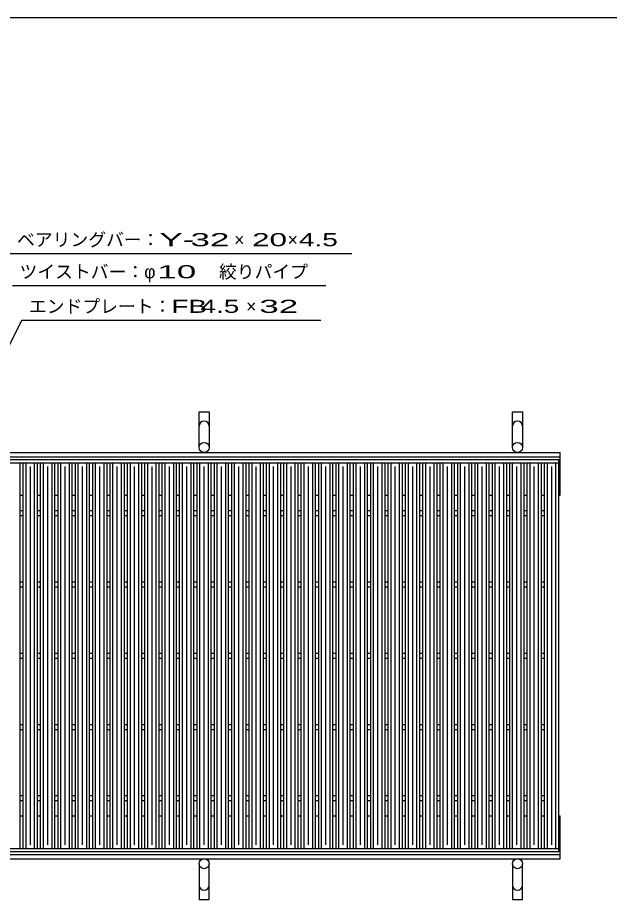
# Model space of a CAD drawing. Units: millimetres, scale not verified. Extents: x -1820 to 1731, y -1282 to 1054.
# Drawn here: x -1183 to -352, y -184 to 1054 of the extents above; entities that cross this region are included whole.
import ezdxf
from ezdxf.enums import TextEntityAlignment as Align

# ---------------------------------------------------------------- set-up
doc = ezdxf.new("R2010")
doc.units = ezdxf.units.MM
doc.header["$LTSCALE"] = 10
for name, color, linetype, lineweight in [('0_2', 150, 'Continuous', 25), ('16', 3, 'Continuous', 25), ('19', 6, 'Continuous', 25), ('22', 2, 'Continuous', 25)]:
    doc.layers.add(name, color=color, linetype=linetype, lineweight=lineweight)
doc.styles.add('ベクトル', font='')
doc.styles.get('ベクトル').set_extended_font_data('ベクトル')

msp = doc.modelspace()

# ---------------------------------------------------------------- linework, layer by layer
at = {"layer": '0_2'}
msp.add_line((-1729, 1053.5), (1731, 1053.5), dxfattribs=at)
at = {"layer": '16'}
for p, q in [((-1419, 433.5), (-423, 433.5)), ((-423, 429), (-423, 433.5)), ((-1419, 429), (-423, 429)), ((-1199.4, 429), (-1179.4, 429)), ((-1179.4, -112), (-1179.4, 429)), ((-1175, -112), (-1175, 429)), ((-1175, 429), (-1155, 429)), ((-1171, -112), (-1171, 429)), ((-1165, -107), (-1165, 424)), ((-1159, -112), (-1159, 429)), ((-1155, -112), (-1155, 429)), ((-1150.6, -112), (-1150.6, 429)), ((-1150.6, 429), (-1130.6, 429)), ((-1146.6, -112), (-1146.6, 429)), ((-1140.6, -107), (-1140.6, 424)), ((-1134.6, -112), (-1134.6, 429)), ((-1130.6, -112), (-1130.6, 429)), ((-1126.2, -112), (-1126.2, 429)), ((-1126.2, 429), (-1106.2, 429)), ((-1122.2, -112), (-1122.2, 429)), ((-1116.2, -107), (-1116.2, 424)), ((-1110.2, -112), (-1110.2, 429)), ((-1106.2, -112), (-1106.2, 429)), ((-1101.8, -112), (-1101.8, 429)), ((-1101.8, 429), (-1081.8, 429)), ((-1097.8, -112), (-1097.8, 429)), ((-1091.8, -107), (-1091.8, 424)), ((-1085.8, -112), (-1085.8, 429)), ((-1081.8, -112), (-1081.8, 429)), ((-1077.4, -112), (-1077.4, 429)), ((-1077.4, 429), (-1057.4, 429)), ((-1073.4, -112), (-1073.4, 429)), ((-1067.4, -107), (-1067.4, 424)), ((-1061.4, -112), (-1061.4, 429)), ((-1057.4, -112), (-1057.4, 429)), ((-1053, -112), (-1053, 429)), ((-1053, 429), (-1033, 429)), ((-1049, -112), (-1049, 429)), ((-1043, -107), (-1043, 424)), ((-1037, -112), (-1037, 429)), ((-1033, -112), (-1033, 429)), ((-1028.6, -112), (-1028.6, 429)), ((-1028.6, 429), (-1008.6, 429)), ((-1024.6, -112), (-1024.6, 429)), ((-1018.6, -107), (-1018.6, 424)), ((-1012.6, -112), (-1012.6, 429)), ((-1008.6, -112), (-1008.6, 429)), ((-1004.2, -112), (-1004.2, 429)), ((-1004.2, 429), (-984.2, 429)), ((-1000.2, -112), (-1000.2, 429)), ((-994.2, -107), (-994.2, 424)), ((-988.2, -112), (-988.2, 429)), ((-984.2, -112), (-984.2, 429)), ((-979.8, -112), (-979.8, 429)), ((-979.8, 429), (-959.8, 429)), ((-975.8, -112), (-975.8, 429)), ((-969.8, -107), (-969.8, 424)), ((-963.8, -112), (-963.8, 429)), ((-959.8, -112), (-959.8, 429)), ((-955.4, -112), (-955.4, 429)), ((-955.4, 429), (-935.4, 429)), ((-951.4, -112), (-951.4, 429)), ((-945.4, -107), (-945.4, 424)), ((-939.4, -112), (-939.4, 429)), ((-935.4, -112), (-935.4, 429)), ((-931, -112), (-931, 429)), ((-931, 429), (-911, 429)), ((-927, -112), (-927, 429)), ((-921, -107), (-921, 424)), ((-915, -112), (-915, 429)), ((-911, -112), (-911, 429)), ((-906.6, -112), (-906.6, 429)), ((-906.6, 429), (-886.6, 429)), ((-902.6, -112), (-902.6, 429)), ((-896.6, -107), (-896.6, 424)), ((-890.6, -112), (-890.6, 429)), ((-886.6, -112), (-886.6, 429)), ((-882.2, -112), (-882.2, 429)), ((-882.2, 429), (-862.2, 429)), ((-878.2, -112), (-878.2, 429)), ((-872.2, -107), (-872.2, 424)), ((-866.2, -112), (-866.2, 429)), ((-862.2, -112), (-862.2, 429)), ((-857.8, -112), (-857.8, 429)), ((-857.8, 429), (-837.8, 429)), ((-853.8, -112), (-853.8, 429)), ((-847.8, -107), (-847.8, 424)), ((-841.8, -112), (-841.8, 429)), ((-837.8, -112), (-837.8, 429)), ((-833.4, -112), (-833.4, 429)), ((-833.4, 429), (-813.4, 429)), ((-829.4, -112), (-829.4, 429)), ((-823.4, -107), (-823.4, 424)), ((-817.4, -112), (-817.4, 429)), ((-813.4, -112), (-813.4, 429)), ((-809, -112), (-809, 429)), ((-809, 429), (-789, 429)), ((-805, -112), (-805, 429)), ((-799, -107), (-799, 424)), ((-793, -112), (-793, 429)), ((-789, -112), (-789, 429)), ((-784.6, -112), (-784.6, 429)), ((-784.6, 429), (-764.6, 429)), ((-780.6, -112), (-780.6, 429)), ((-774.6, -107), (-774.6, 424)), ((-768.6, -112), (-768.6, 429)), ((-764.6, -112), (-764.6, 429)), ((-760.2, -112), (-760.2, 429)), ((-760.2, 429), (-740.2, 429)), ((-756.2, -112), (-756.2, 429)), ((-750.2, -107), (-750.2, 424)), ((-744.2, -112), (-744.2, 429)), ((-740.2, -112), (-740.2, 429)), ((-735.8, -112), (-735.8, 429)), ((-735.8, 429), (-715.8, 429)), ((-731.8, -112), (-731.8, 429)), ((-725.8, -107), (-725.8, 424)), ((-719.8, -112), (-719.8, 429)), ((-715.8, -112), (-715.8, 429)), ((-711.4, -112), (-711.4, 429)), ((-711.4, 429), (-691.4, 429)), ((-707.4, -112), (-707.4, 429)), ((-701.4, -107), (-701.4, 424)), ((-695.4, -112), (-695.4, 429)), ((-691.4, -112), (-691.4, 429)), ((-687, -112), (-687, 429)), ((-687, 429), (-667, 429)), ((-683, -112), (-683, 429)), ((-677, -107), (-677, 424)), ((-671, -112), (-671, 429)), ((-667, -112), (-667, 429)), ((-662.6, -112), (-662.6, 429)), ((-662.6, 429), (-642.6, 429)), ((-658.6, -112), (-658.6, 429)), ((-652.6, -107), (-652.6, 424)), ((-646.6, -112), (-646.6, 429)), ((-642.6, -112), (-642.6, 429)), ((-638.2, -112), (-638.2, 429)), ((-638.2, 429), (-618.2, 429)), ((-634.2, -112), (-634.2, 429)), ((-628.2, -107), (-628.2, 424)), ((-622.2, -112), (-622.2, 429)), ((-618.2, -112), (-618.2, 429)), ((-613.8, -112), (-613.8, 429)), ((-613.8, 429), (-593.8, 429)), ((-609.8, -112), (-609.8, 429)), ((-603.8, -107), (-603.8, 424)), ((-597.8, -112), (-597.8, 429)), ((-593.8, -112), (-593.8, 429)), ((-589.4, -112), (-589.4, 429)), ((-589.4, 429), (-569.4, 429)), ((-585.4, -112), (-585.4, 429)), ((-579.4, -107), (-579.4, 424)), ((-573.4, -112), (-573.4, 429)), ((-569.4, -112), (-569.4, 429)), ((-565, -112), (-565, 429)), ((-565, 429), (-545, 429)), ((-561, -112), (-561, 429)), ((-555, -107), (-555, 424)), ((-549, -112), (-549, 429)), ((-545, -112), (-545, 429)), ((-540.6, -112), (-540.6, 429)), ((-540.6, 429), (-520.6, 429)), ((-536.6, -112), (-536.6, 429)), ((-530.6, -107), (-530.6, 424)), ((-524.6, -112), (-524.6, 429)), ((-520.6, -112), (-520.6, 429)), ((-516.2, -112), (-516.2, 429)), ((-516.2, 429), (-496.2, 429)), ((-512.2, -112), (-512.2, 429)), ((-506.2, -107), (-506.2, 424)), ((-500.2, -112), (-500.2, 429)), ((-496.2, -112), (-496.2, 429)), ((-491.8, -112), (-491.8, 429)), ((-491.8, 429), (-471.8, 429)), ((-487.8, -112), (-487.8, 429)), ((-481.8, -107), (-481.8, 424)), ((-475.8, -112), (-475.8, 429)), ((-471.8, -112), (-471.8, 429)), ((-467.4, -112), (-467.4, 429)), ((-467.4, 429), (-447.4, 429)), ((-463.4, -112), (-463.4, 429)), ((-457.4, -107), (-457.4, 424)), ((-451.4, -112), (-451.4, 429)), ((-447.4, -112), (-447.4, 429)), ((-443, -112), (-443, 429)), ((-443, 429), (-423, 429)), ((-439, -112), (-439, 429)), ((-433, -107), (-433, 424)), ((-427, -112), (-427, 429)), ((-423, -112), (-423, 429)), ((-1179.4, 362), (-1175, 362)), ((-1155, 362), (-1150.6, 362)), ((-1130.6, 362), (-1126.2, 362)), ((-1106.2, 362), (-1101.8, 362)), ((-1081.8, 362), (-1077.4, 362)), ((-1057.4, 362), (-1053, 362)), ((-1033, 362), (-1028.6, 362)), ((-1008.6, 362), (-1004.2, 362)), ((-984.2, 362), (-979.8, 362)), ((-959.8, 362), (-955.4, 362)), ((-935.4, 362), (-931, 362)), ((-911, 362), (-906.6, 362)), ((-886.6, 362), (-882.2, 362)), ((-862.2, 362), (-857.8, 362)), ((-837.8, 362), (-833.4, 362)), ((-813.4, 362), (-809, 362)), ((-789, 362), (-784.6, 362)), ((-764.6, 362), (-760.2, 362)), ((-740.2, 362), (-735.8, 362)), ((-715.8, 362), (-711.4, 362)), ((-691.4, 362), (-687, 362)), ((-667, 362), (-662.6, 362)), ((-642.6, 362), (-638.2, 362)), ((-618.2, 362), (-613.8, 362)), ((-593.8, 362), (-589.4, 362)), ((-569.4, 362), (-565, 362)), ((-545, 362), (-540.6, 362)), ((-520.6, 362), (-516.2, 362)), ((-496.2, 362), (-491.8, 362)), ((-471.8, 362), (-467.4, 362)), ((-447.4, 362), (-443, 362)), ((-1179.4, 355), (-1175, 355)), ((-1155, 355), (-1150.6, 355)), ((-1130.6, 355), (-1126.2, 355)), ((-1106.2, 355), (-1101.8, 355)), ((-1081.8, 355), (-1077.4, 355)), ((-1057.4, 355), (-1053, 355)), ((-1033, 355), (-1028.6, 355)), ((-1008.6, 355), (-1004.2, 355)), ((-984.2, 355), (-979.8, 355)), ((-959.8, 355), (-955.4, 355)), ((-935.4, 355), (-931, 355)), ((-911, 355), (-906.6, 355)), ((-886.6, 355), (-882.2, 355)), ((-862.2, 355), (-857.8, 355)), ((-837.8, 355), (-833.4, 355)), ((-813.4, 355), (-809, 355)), ((-789, 355), (-784.6, 355)), ((-764.6, 355), (-760.2, 355)), ((-740.2, 355), (-735.8, 355)), ((-715.8, 355), (-711.4, 355)), ((-691.4, 355), (-687, 355)), ((-667, 355), (-662.6, 355)), ((-642.6, 355), (-638.2, 355)), ((-618.2, 355), (-613.8, 355)), ((-593.8, 355), (-589.4, 355)), ((-569.4, 355), (-565, 355)), ((-545, 355), (-540.6, 355)), ((-520.6, 355), (-516.2, 355)), ((-496.2, 355), (-491.8, 355)), ((-471.8, 355), (-467.4, 355)), ((-447.4, 355), (-443, 355)), ((-1179.4, 262), (-1175, 262)), ((-1155, 262), (-1150.6, 262)), ((-1130.6, 262), (-1126.2, 262)), ((-1106.2, 262), (-1101.8, 262)), ((-1081.8, 262), (-1077.4, 262)), ((-1057.4, 262), (-1053, 262)), ((-1033, 262), (-1028.6, 262)), ((-1008.6, 262), (-1004.2, 262)), ((-984.2, 262), (-979.8, 262)), ((-959.8, 262), (-955.4, 262)), ((-935.4, 262), (-931, 262)), ((-911, 262), (-906.6, 262)), ((-886.6, 262), (-882.2, 262)), ((-862.2, 262), (-857.8, 262)), ((-837.8, 262), (-833.4, 262)), ((-813.4, 262), (-809, 262)), ((-789, 262), (-784.6, 262)), ((-764.6, 262), (-760.2, 262)), ((-740.2, 262), (-735.8, 262)), ((-715.8, 262), (-711.4, 262)), ((-691.4, 262), (-687, 262)), ((-667, 262), (-662.6, 262)), ((-642.6, 262), (-638.2, 262)), ((-618.2, 262), (-613.8, 262)), ((-593.8, 262), (-589.4, 262)), ((-569.4, 262), (-565, 262)), ((-545, 262), (-540.6, 262)), ((-520.6, 262), (-516.2, 262)), ((-496.2, 262), (-491.8, 262)), ((-471.8, 262), (-467.4, 262)), ((-447.4, 262), (-443, 262)), ((-1179.4, 255), (-1175, 255)), ((-1155, 255), (-1150.6, 255)), ((-1130.6, 255), (-1126.2, 255)), ((-1106.2, 255), (-1101.8, 255)), ((-1081.8, 255), (-1077.4, 255)), ((-1057.4, 255), (-1053, 255)), ((-1033, 255), (-1028.6, 255)), ((-1008.6, 255), (-1004.2, 255)), ((-984.2, 255), (-979.8, 255)), ((-959.8, 255), (-955.4, 255)), ((-935.4, 255), (-931, 255)), ((-911, 255), (-906.6, 255)), ((-886.6, 255), (-882.2, 255)), ((-862.2, 255), (-857.8, 255)), ((-837.8, 255), (-833.4, 255)), ((-813.4, 255), (-809, 255)), ((-789, 255), (-784.6, 255)), ((-764.6, 255), (-760.2, 255)), ((-740.2, 255), (-735.8, 255)), ((-715.8, 255), (-711.4, 255)), ((-691.4, 255), (-687, 255)), ((-667, 255), (-662.6, 255)), ((-642.6, 255), (-638.2, 255)), ((-618.2, 255), (-613.8, 255)), ((-593.8, 255), (-589.4, 255)), ((-569.4, 255), (-565, 255)), ((-545, 255), (-540.6, 255)), ((-520.6, 255), (-516.2, 255)), ((-496.2, 255), (-491.8, 255)), ((-471.8, 255), (-467.4, 255)), ((-447.4, 255), (-443, 255)), ((-1179.4, 162), (-1175, 162)), ((-1155, 162), (-1150.6, 162)), ((-1130.6, 162), (-1126.2, 162)), ((-1106.2, 162), (-1101.8, 162)), ((-1081.8, 162), (-1077.4, 162)), ((-1057.4, 162), (-1053, 162)), ((-1033, 162), (-1028.6, 162)), ((-1008.6, 162), (-1004.2, 162)), ((-984.2, 162), (-979.8, 162)), ((-959.8, 162), (-955.4, 162)), ((-935.4, 162), (-931, 162)), ((-911, 162), (-906.6, 162)), ((-886.6, 162), (-882.2, 162)), ((-862.2, 162), (-857.8, 162)), ((-837.8, 162), (-833.4, 162)), ((-813.4, 162), (-809, 162)), ((-789, 162), (-784.6, 162)), ((-764.6, 162), (-760.2, 162)), ((-740.2, 162), (-735.8, 162)), ((-715.8, 162), (-711.4, 162)), ((-691.4, 162), (-687, 162)), ((-667, 162), (-662.6, 162)), ((-642.6, 162), (-638.2, 162)), ((-618.2, 162), (-613.8, 162)), ((-593.8, 162), (-589.4, 162)), ((-569.4, 162), (-565, 162)), ((-545, 162), (-540.6, 162)), ((-520.6, 162), (-516.2, 162)), ((-496.2, 162), (-491.8, 162)), ((-471.8, 162), (-467.4, 162)), ((-447.4, 162), (-443, 162)), ((-1179.4, 155), (-1175, 155)), ((-1155, 155), (-1150.6, 155)), ((-1130.6, 155), (-1126.2, 155)), ((-1106.2, 155), (-1101.8, 155)), ((-1081.8, 155), (-1077.4, 155)), ((-1057.4, 155), (-1053, 155)), ((-1033, 155), (-1028.6, 155)), ((-1008.6, 155), (-1004.2, 155)), ((-984.2, 155), (-979.8, 155)), ((-959.8, 155), (-955.4, 155)), ((-935.4, 155), (-931, 155)), ((-911, 155), (-906.6, 155)), ((-886.6, 155), (-882.2, 155)), ((-862.2, 155), (-857.8, 155)), ((-837.8, 155), (-833.4, 155)), ((-813.4, 155), (-809, 155)), ((-789, 155), (-784.6, 155)), ((-764.6, 155), (-760.2, 155)), ((-740.2, 155), (-735.8, 155)), ((-715.8, 155), (-711.4, 155)), ((-691.4, 155), (-687, 155)), ((-667, 155), (-662.6, 155)), ((-642.6, 155), (-638.2, 155)), ((-618.2, 155), (-613.8, 155)), ((-593.8, 155), (-589.4, 155)), ((-569.4, 155), (-565, 155)), ((-545, 155), (-540.6, 155)), ((-520.6, 155), (-516.2, 155)), ((-496.2, 155), (-491.8, 155)), ((-471.8, 155), (-467.4, 155)), ((-447.4, 155), (-443, 155)), ((-1179.4, 62), (-1175, 62)), ((-1155, 62), (-1150.6, 62)), ((-1130.6, 62), (-1126.2, 62)), ((-1106.2, 62), (-1101.8, 62)), ((-1081.8, 62), (-1077.4, 62)), ((-1057.4, 62), (-1053, 62)), ((-1033, 62), (-1028.6, 62)), ((-1008.6, 62), (-1004.2, 62)), ((-984.2, 62), (-979.8, 62)), ((-959.8, 62), (-955.4, 62)), ((-935.4, 62), (-931, 62)), ((-911, 62), (-906.6, 62)), ((-886.6, 62), (-882.2, 62)), ((-862.2, 62), (-857.8, 62)), ((-837.8, 62), (-833.4, 62)), ((-813.4, 62), (-809, 62)), ((-789, 62), (-784.6, 62)), ((-764.6, 62), (-760.2, 62)), ((-740.2, 62), (-735.8, 62)), ((-715.8, 62), (-711.4, 62)), ((-691.4, 62), (-687, 62)), ((-667, 62), (-662.6, 62)), ((-642.6, 62), (-638.2, 62)), ((-618.2, 62), (-613.8, 62)), ((-593.8, 62), (-589.4, 62)), ((-569.4, 62), (-565, 62)), ((-545, 62), (-540.6, 62)), ((-520.6, 62), (-516.2, 62)), ((-496.2, 62), (-491.8, 62)), ((-471.8, 62), (-467.4, 62)), ((-447.4, 62), (-443, 62)), ((-1179.4, 55), (-1175, 55)), ((-1155, 55), (-1150.6, 55)), ((-1130.6, 55), (-1126.2, 55)), ((-1106.2, 55), (-1101.8, 55)), ((-1081.8, 55), (-1077.4, 55)), ((-1057.4, 55), (-1053, 55)), ((-1033, 55), (-1028.6, 55)), ((-1008.6, 55), (-1004.2, 55)), ((-984.2, 55), (-979.8, 55)), ((-959.8, 55), (-955.4, 55)), ((-935.4, 55), (-931, 55)), ((-911, 55), (-906.6, 55)), ((-886.6, 55), (-882.2, 55)), ((-862.2, 55), (-857.8, 55)), ((-837.8, 55), (-833.4, 55)), ((-813.4, 55), (-809, 55)), ((-789, 55), (-784.6, 55)), ((-764.6, 55), (-760.2, 55)), ((-740.2, 55), (-735.8, 55)), ((-715.8, 55), (-711.4, 55)), ((-691.4, 55), (-687, 55)), ((-667, 55), (-662.6, 55)), ((-642.6, 55), (-638.2, 55)), ((-618.2, 55), (-613.8, 55)), ((-593.8, 55), (-589.4, 55)), ((-569.4, 55), (-565, 55)), ((-545, 55), (-540.6, 55)), ((-520.6, 55), (-516.2, 55)), ((-496.2, 55), (-491.8, 55)), ((-471.8, 55), (-467.4, 55)), ((-447.4, 55), (-443, 55)), ((-1179.4, -38), (-1175, -38)), ((-1179.4, -45), (-1175, -45)), ((-1155, -38), (-1150.6, -38)), ((-1155, -45), (-1150.6, -45)), ((-1130.6, -38), (-1126.2, -38)), ((-1130.6, -45), (-1126.2, -45)), ((-1106.2, -38), (-1101.8, -38)), ((-1106.2, -45), (-1101.8, -45)), ((-1081.8, -38), (-1077.4, -38)), ((-1081.8, -45), (-1077.4, -45)), ((-1057.4, -38), (-1053, -38)), ((-1057.4, -45), (-1053, -45)), ((-1033, -38), (-1028.6, -38)), ((-1033, -45), (-1028.6, -45)), ((-1008.6, -38), (-1004.2, -38)), ((-1008.6, -45), (-1004.2, -45)), ((-984.2, -38), (-979.8, -38)), ((-984.2, -45), (-979.8, -45)), ((-959.8, -38), (-955.4, -38)), ((-959.8, -45), (-955.4, -45)), ((-935.4, -38), (-931, -38)), ((-935.4, -45), (-931, -45)), ((-911, -38), (-906.6, -38)), ((-911, -45), (-906.6, -45)), ((-886.6, -38), (-882.2, -38)), ((-886.6, -45), (-882.2, -45)), ((-862.2, -38), (-857.8, -38)), ((-862.2, -45), (-857.8, -45)), ((-837.8, -38), (-833.4, -38)), ((-837.8, -45), (-833.4, -45)), ((-813.4, -38), (-809, -38)), ((-813.4, -45), (-809, -45)), ((-789, -38), (-784.6, -38)), ((-789, -45), (-784.6, -45)), ((-764.6, -38), (-760.2, -38)), ((-764.6, -45), (-760.2, -45)), ((-740.2, -38), (-735.8, -38)), ((-740.2, -45), (-735.8, -45)), ((-715.8, -38), (-711.4, -38)), ((-715.8, -45), (-711.4, -45)), ((-691.4, -38), (-687, -38)), ((-691.4, -45), (-687, -45)), ((-667, -38), (-662.6, -38)), ((-667, -45), (-662.6, -45)), ((-642.6, -38), (-638.2, -38)), ((-642.6, -45), (-638.2, -45)), ((-618.2, -38), (-613.8, -38)), ((-618.2, -45), (-613.8, -45)), ((-593.8, -38), (-589.4, -38)), ((-593.8, -45), (-589.4, -45)), ((-569.4, -38), (-565, -38)), ((-569.4, -45), (-565, -45)), ((-545, -38), (-540.6, -38)), ((-545, -45), (-540.6, -45)), ((-520.6, -38), (-516.2, -38)), ((-520.6, -45), (-516.2, -45)), ((-496.2, -38), (-491.8, -38)), ((-496.2, -45), (-491.8, -45)), ((-471.8, -38), (-467.4, -38)), ((-471.8, -45), (-467.4, -45)), ((-447.4, -38), (-443, -38)), ((-447.4, -45), (-443, -45)), ((-1419, -112), (-423, -112)), ((-1419, -116.5), (-423, -116.5)), ((-1199.4, -112), (-1179.4, -112)), ((-1175, -112), (-1155, -112)), ((-1150.6, -112), (-1130.6, -112)), ((-1126.2, -112), (-1106.2, -112)), ((-1101.8, -112), (-1081.8, -112)), ((-1077.4, -112), (-1057.4, -112)), ((-1053, -112), (-1033, -112)), ((-1028.6, -112), (-1008.6, -112)), ((-1004.2, -112), (-984.2, -112)), ((-979.8, -112), (-959.8, -112)), ((-955.4, -112), (-935.4, -112)), ((-931, -112), (-911, -112)), ((-906.6, -112), (-886.6, -112)), ((-882.2, -112), (-862.2, -112)), ((-857.8, -112), (-837.8, -112)), ((-833.4, -112), (-813.4, -112)), ((-809, -112), (-789, -112)), ((-784.6, -112), (-764.6, -112)), ((-760.2, -112), (-740.2, -112)), ((-735.8, -112), (-715.8, -112)), ((-711.4, -112), (-691.4, -112)), ((-687, -112), (-667, -112)), ((-662.6, -112), (-642.6, -112)), ((-638.2, -112), (-618.2, -112)), ((-613.8, -112), (-593.8, -112)), ((-589.4, -112), (-569.4, -112)), ((-565, -112), (-545, -112)), ((-540.6, -112), (-520.6, -112)), ((-516.2, -112), (-496.2, -112)), ((-491.8, -112), (-471.8, -112)), ((-467.4, -112), (-447.4, -112)), ((-443, -112), (-423, -112)), ((-423, -116.5), (-423, -112))]:
    msp.add_line(p, q, dxfattribs=at)
at = {"layer": '19'}
for p, q in [((-928, 450.5), (-928, 500.5)), ((-928, 500.5), (-914, 500.5)), ((-914, 500.5), (-914, 450.5)), ((-488, 450.5), (-488, 500.5)), ((-488, 500.5), (-474, 500.5)), ((-474, 500.5), (-474, 450.5)), ((-1421, 443.5), (-421, 443.5)), ((-1421, 437.5), (-421, 437.5)), ((-421, 383.5), (-421, 443.5)), ((-1179.4, 383.5), (-1175, 383.5)), ((-1155, 383.5), (-1150.6, 383.5)), ((-1130.6, 383.5), (-1126.2, 383.5)), ((-1106.2, 383.5), (-1101.8, 383.5)), ((-1081.8, 383.5), (-1077.4, 383.5)), ((-1057.4, 383.5), (-1053, 383.5)), ((-1033, 383.5), (-1028.6, 383.5)), ((-1008.6, 383.5), (-1004.2, 383.5)), ((-984.2, 383.5), (-979.8, 383.5)), ((-959.8, 383.5), (-955.4, 383.5)), ((-935.4, 383.5), (-931, 383.5)), ((-911, 383.5), (-906.6, 383.5)), ((-886.6, 383.5), (-882.2, 383.5)), ((-862.2, 383.5), (-857.8, 383.5)), ((-837.8, 383.5), (-833.4, 383.5)), ((-813.4, 383.5), (-809, 383.5)), ((-789, 383.5), (-784.6, 383.5)), ((-764.6, 383.5), (-760.2, 383.5)), ((-740.2, 383.5), (-735.8, 383.5)), ((-715.8, 383.5), (-711.4, 383.5)), ((-691.4, 383.5), (-687, 383.5)), ((-667, 383.5), (-662.6, 383.5)), ((-642.6, 383.5), (-638.2, 383.5)), ((-618.2, 383.5), (-613.8, 383.5)), ((-593.8, 383.5), (-589.4, 383.5)), ((-569.4, 383.5), (-565, 383.5)), ((-545, 383.5), (-540.6, 383.5)), ((-520.6, 383.5), (-516.2, 383.5)), ((-496.2, 383.5), (-491.8, 383.5)), ((-471.8, 383.5), (-467.4, 383.5)), ((-447.4, 383.5), (-443, 383.5)), ((-423, 383.5), (-421, 383.5)), ((-1179.4, -66.5), (-1175, -66.5)), ((-1155, -66.5), (-1150.6, -66.5)), ((-1130.6, -66.5), (-1126.2, -66.5)), ((-1106.2, -66.5), (-1101.8, -66.5)), ((-1081.8, -66.5), (-1077.4, -66.5)), ((-1057.4, -66.5), (-1053, -66.5)), ((-1033, -66.5), (-1028.6, -66.5)), ((-1008.6, -66.5), (-1004.2, -66.5)), ((-984.2, -66.5), (-979.8, -66.5)), ((-959.8, -66.5), (-955.4, -66.5)), ((-935.4, -66.5), (-931, -66.5)), ((-911, -66.5), (-906.6, -66.5)), ((-886.6, -66.5), (-882.2, -66.5)), ((-862.2, -66.5), (-857.8, -66.5)), ((-837.8, -66.5), (-833.4, -66.5)), ((-813.4, -66.5), (-809, -66.5)), ((-789, -66.5), (-784.6, -66.5)), ((-764.6, -66.5), (-760.2, -66.5)), ((-740.2, -66.5), (-735.8, -66.5)), ((-715.8, -66.5), (-711.4, -66.5)), ((-691.4, -66.5), (-687, -66.5)), ((-667, -66.5), (-662.6, -66.5)), ((-642.6, -66.5), (-638.2, -66.5)), ((-618.2, -66.5), (-613.8, -66.5)), ((-593.8, -66.5), (-589.4, -66.5)), ((-569.4, -66.5), (-565, -66.5)), ((-545, -66.5), (-540.6, -66.5)), ((-520.6, -66.5), (-516.2, -66.5)), ((-496.2, -66.5), (-491.8, -66.5)), ((-471.8, -66.5), (-467.4, -66.5)), ((-447.4, -66.5), (-443, -66.5)), ((-423, -66.5), (-421, -66.5)), ((-421, -126.5), (-421, -66.5)), ((-1421, -120.5), (-421, -120.5)), ((-1421, -126.5), (-421, -126.5)), ((-928, -133.5), (-928, -183.5)), ((-914, -183.5), (-914, -133.5)), ((-488, -133.5), (-488, -183.5)), ((-474, -183.5), (-474, -133.5)), ((-928, -183.5), (-914, -183.5)), ((-488, -183.5), (-474, -183.5))]:
    msp.add_line(p, q, dxfattribs=at)
for centre in [(-921, 450.5), (-481, 450.5), (-921, -133.5), (-481, -133.5)]:
    msp.add_circle(centre, 7, dxfattribs=at)
for centre, start, end in [((-921, 480.5), 0, 180), ((-481, 480.5), 0, 180), ((-921, -163.5), 180, 0), ((-481, -163.5), 180, 0)]:
    msp.add_arc(centre, 7, start, end, dxfattribs=at)
at = {"layer": '22', "color": 4}
for p, q in [((-1193.75, 722.5), (-713.75, 722.5)), ((-1190.25, 677.5), (-750.25, 677.5)), ((-1274.8, 433.5), (-1177.05, 629)), ((-1177.05, 629), (-757.05, 629))]:
    msp.add_line(p, q, dxfattribs=at)

# ---------------------------------------------------------------- texts
at = {"layer": '22', "style": 'ベクトル'}
for s, p in [('ベアリングバー：', (-1183.75, 742)), ('×', (-878.75, 742)), ('×', (-803.75, 742)), ('ツイストバー：', (-1180.25, 697)), ('絞りパイプ', (-900.25, 697)), ('φ', (-1005.25, 697)), ('エンドプレート：', (-1167.05, 648.5)), ('×', (-862.05, 648.5))]:
    msp.add_text(s, height=18.33, dxfattribs=at).set_placement(p, align=Align.MIDDLE_LEFT)
for s, width, p in [('Y-', 2, (-983.75, 742)), (' 32 ', 2, (-953.75, 742)), ('20', 1.8, (-853.75, 742)), (' 4.5 ', 1.6, (-798.75, 742)), (' 10 ', 2, (-1000.25, 697)), ('FB', 1.6, (-967.05, 648.5)), (' 4.5 ', 1.6, (-937.05, 648.5)), (' 32 ', 2, (-857.05, 648.5))]:
    msp.add_text(s, height=18.33, dxfattribs=dict(at, width=width)).set_placement(p, align=Align.MIDDLE_LEFT)

doc.saveas('drawing.dxf')
